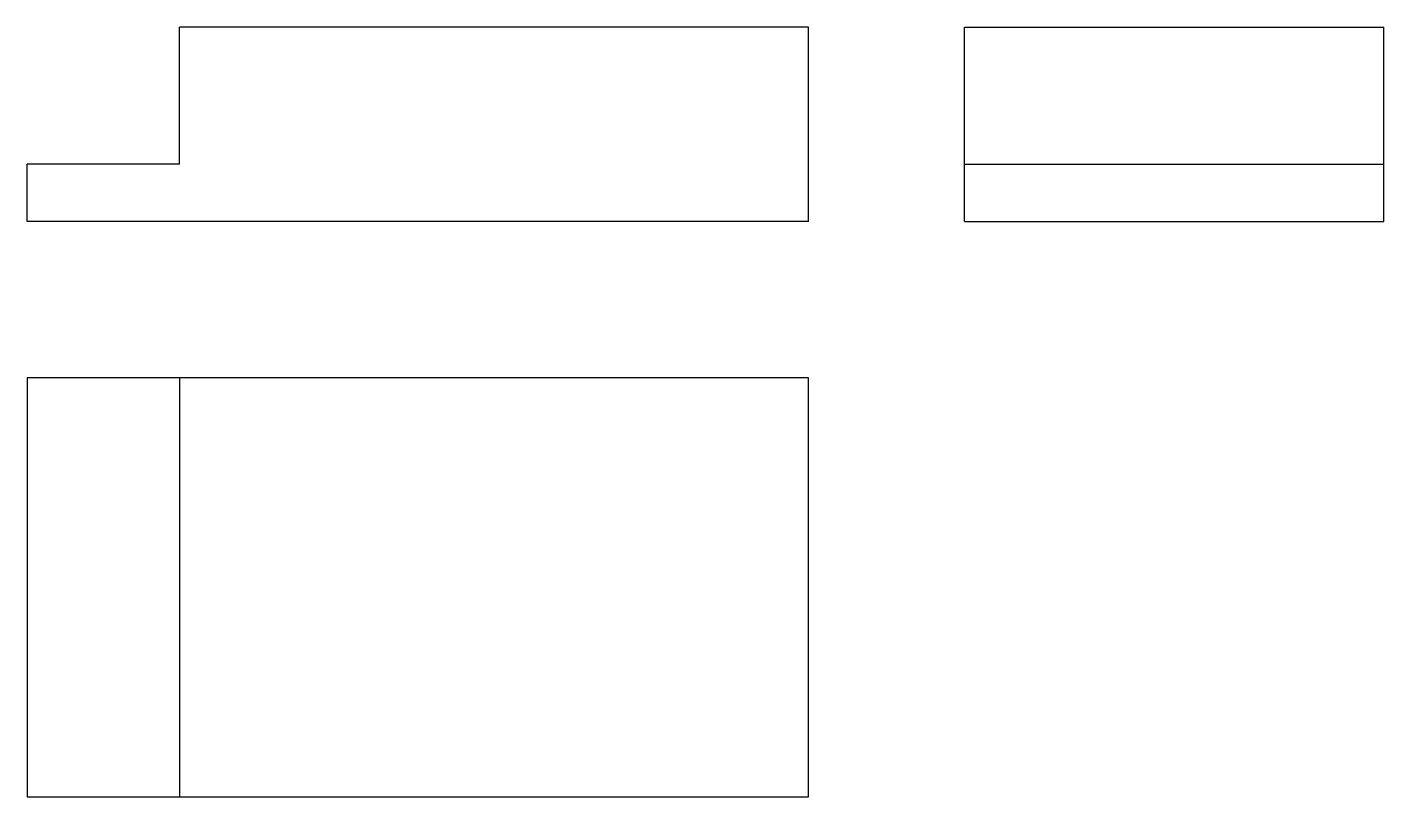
# Model space of a CAD drawing. Extents: x 0 to 1.84, y 0 to 1.04.
import ezdxf

# ---------------------------------------------------------------- set-up
doc = ezdxf.new("R2010")
doc.units = 0
doc.linetypes.add('HIDDEN', pattern=[0.052982, 0.035339, -0.017643])
for name, color, linetype in [('FRONT', 7, 'CONTINUOUS'), ('LEFT', 7, 'CONTINUOUS'), ('LEFT_HID', 7, 'HIDDEN'), ('TOP', 7, 'CONTINUOUS')]:
    doc.layers.add(name, color=color, linetype=linetype)

msp = doc.modelspace()

# ---------------------------------------------------------------- linework, layer by layer
at = {"layer": 'FRONT'}
for p, q in [((0.206758, 0.858047), (0.206758, 1.044129)), ((1.059636, 1.044129), (0.206758, 1.044129)), ((1.059636, 0.780513), (1.059636, 1.044129)), ((0, 0.780513), (0, 0.858047)), ((0.206758, 0.858047), (0, 0.858047)), ((0.206758, 0.780513), (0, 0.780513)), ((1.059636, 0.780513), (0.206758, 0.780513))]:
    msp.add_line(p, q, dxfattribs=at)
at = {"layer": 'LEFT'}
for p, q in [((1.271564, 0.858047), (1.271564, 1.044129)), ((1.271564, 1.044129), (1.840149, 1.044129)), ((1.840149, 0.858047), (1.840149, 1.044129)), ((1.271564, 0.780513), (1.271564, 0.858047)), ((1.271564, 0.858047), (1.840149, 0.858047)), ((1.840149, 0.780513), (1.840149, 0.858047)), ((1.271564, 0.780513), (1.840149, 0.780513))]:
    msp.add_line(p, q, dxfattribs=at)
at = {"layer": 'LEFT_HID', "linetype": 'HIDDEN'}
for p, q in [((1.271564, 0.780513), (1.271564, 1.044129)), ((1.840149, 0.780513), (1.840149, 1.044129))]:
    msp.add_line(p, q, dxfattribs=at)
at = {"layer": 'TOP'}
for p, q in [((0, 0.568585), (0, 0)), ((0.206758, 0.568585), (0, 0.568585)), ((0.206758, 0.568585), (0.206758, 0)), ((1.059636, 0.568585), (0.206758, 0.568585)), ((1.059636, 0), (1.059636, 0.568585)), ((0, 0), (0.206758, 0)), ((0.206758, 0), (1.059636, 0))]:
    msp.add_line(p, q, dxfattribs=at)

doc.saveas('drawing.dxf')
